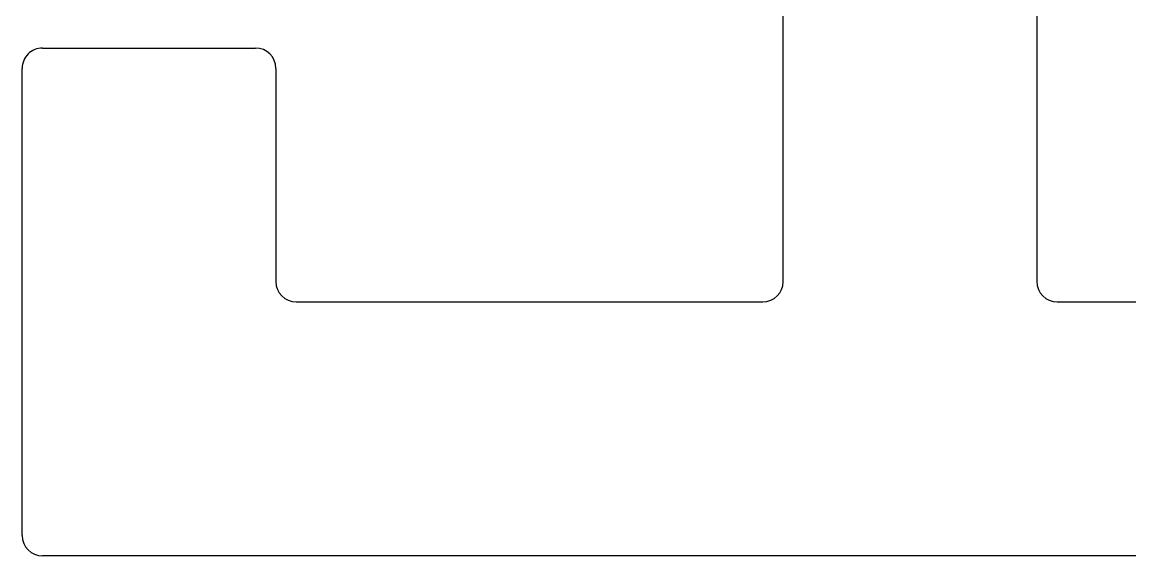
# Model space of a CAD drawing. Extents: x -82 to 113, y -82 to 93.
# Drawn here: x 24.51 to 25.056, y 69.374 to 69.636 of the extents above; entities that cross this region are included whole.
import ezdxf

# ---------------------------------------------------------------- set-up
doc = ezdxf.new("R2010")
doc.units = 0
doc.header["$MEASUREMENT"] = 0
doc.layers.get('0').update_dxf_attribs({"linetype": 'CONTINUOUS'})
doc.layers.add('VENT', color=5, linetype='CONTINUOUS')

# ---------------------------------------------------------------- blocks, each defined once
blk = doc.blocks.new('3206-2_Astragal_Component')
for p, q in [((0, 1.0205), (0, -1.0205)), ((-0.12506, -0.52048), (-0.12506, 0.15409)), ((-0.61506, -0.53048), (-0.13506, -0.53048)), ((-0.135, -0.65548), (-0.75, -0.65548)), ((-0.125, -0.8955), (-0.125, -0.66548)), ((-0.24, -0.9055), (-0.135, -0.9055)), ((-0.25, -1.0205), (-0.25, -0.9155)), ((-0.01, -1.0305), (-0.24, -1.0305))]:
    blk.add_line(p, q)
for centre, start, end in [((-0.13506, -0.52048), 270, 360), ((-0.135, -0.66548), 0, 90), ((-0.135, -0.8955), 270, 0), ((-0.24, -0.9155), 90, 180), ((-0.24, -1.0205), 180, 270), ((-0.01, -1.0205), 270, 0)]:
    blk.add_arc(centre, 0.01, start, end)
blk = doc.blocks.new('3206_Astragal_Assembly')
at = {"rotation": 90}
blk.add_blockref('3206-2_Astragal_Component', (0, 0), dxfattribs=at)
blk = doc.blocks.new('3200_Meeting_Stile_Assembly')
at = {"xscale": -1}
blk.add_blockref('3206_Astragal_Assembly', (-0.01562, 2.25), dxfattribs=at)

msp = doc.modelspace()

# ---------------------------------------------------------------- block references
at = {"layer": 'VENT', "xscale": -1, "rotation": 180}
msp.add_blockref('3200_Meeting_Stile_Assembly', (25.55657, 71.62363), dxfattribs=at)

doc.saveas('drawing.dxf')
